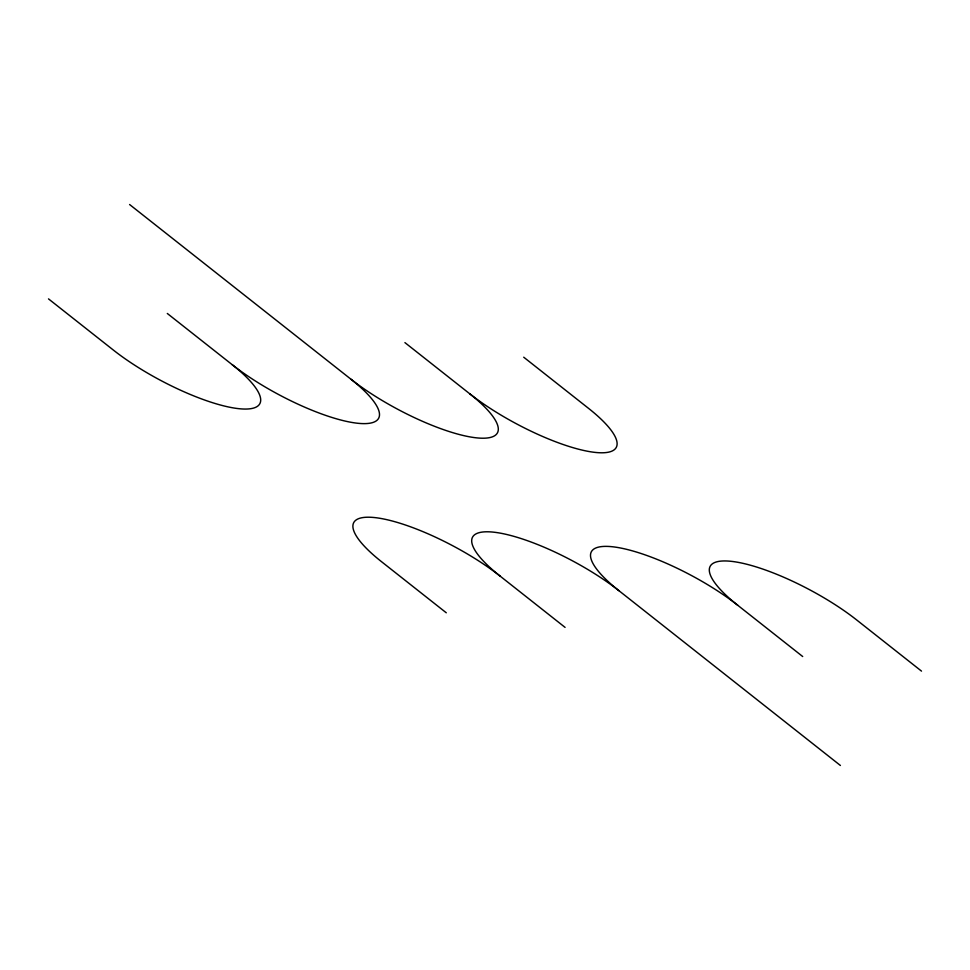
<?xml version="1.0" encoding="UTF-8"?>
<svg xmlns="http://www.w3.org/2000/svg" width="970" height="970" viewBox="0 0 970 970"><rect width="100%" height="100%" fill="white"/><g stroke="black" fill="none" stroke-linecap="round" stroke-linejoin="round"><path stroke-width="1.45" d="M523.715 357.202L588.572 408.382A98.637 26.032 28 0 1 594.028 452.275A98.637 26.032 28 0 1 469.771 393.808L404.914 342.616M921.5 671.119L856.643 619.939A98.637 26.032 28 0 0 732.386 561.46A98.637 26.032 28 0 0 737.843 605.353L802.699 656.532M129.592 204.524L350.958 379.221A98.637 26.032 28 0 0 475.227 437.7A98.637 26.032 28 0 0 469.771 393.808M565.086 627.384L500.229 576.192A98.637 26.032 28 0 1 494.773 532.3A98.637 26.032 28 0 1 619.042 590.779L840.408 765.476M167.301 313.468L232.157 364.647A98.637 26.032 28 0 0 356.414 423.114A98.637 26.032 28 0 0 350.958 379.221M48.5 298.881L113.357 350.061A98.637 26.032 28 0 0 237.614 408.54A98.637 26.032 28 0 0 232.157 364.647M446.285 612.797L381.428 561.618A98.637 26.032 28 0 1 375.972 517.725A98.637 26.032 28 0 1 500.229 576.192M619.042 590.779A98.637 26.032 28 0 1 613.586 546.886A98.637 26.032 28 0 1 737.843 605.353"/></g></svg>
